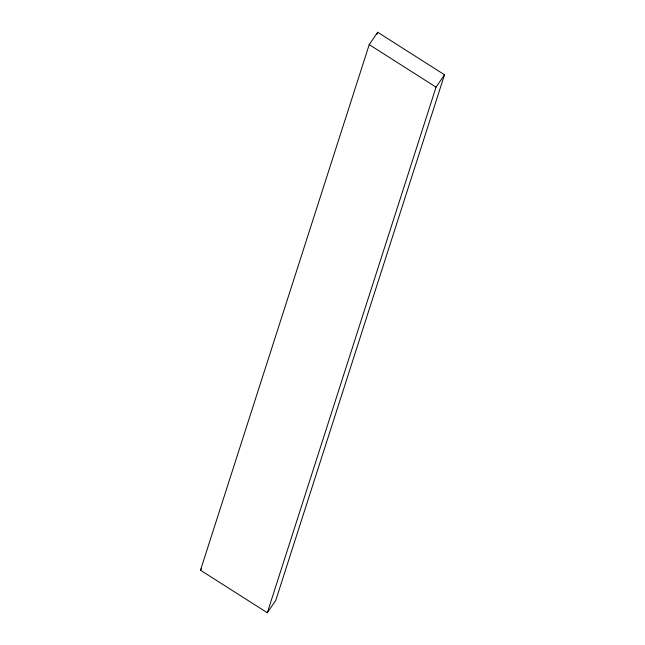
<?xml version="1.0" encoding="UTF-8"?>
<svg xmlns="http://www.w3.org/2000/svg" width="645" height="645" viewBox="0 0 645 645"><rect width="100%" height="100%" fill="white"/><g stroke="black" fill="none" stroke-linecap="round" stroke-linejoin="round"><path stroke-width="0.97" d="M200.482 570.22L369.23 44.626L377.696 32.25L444.518 74.78L275.77 600.374L267.304 612.75L200.482 570.22L201.611 568.568M377.083 34.169L377.696 32.25M267.304 612.75L436.052 87.156L444.518 74.78M369.23 44.626L436.052 87.156"/></g></svg>
